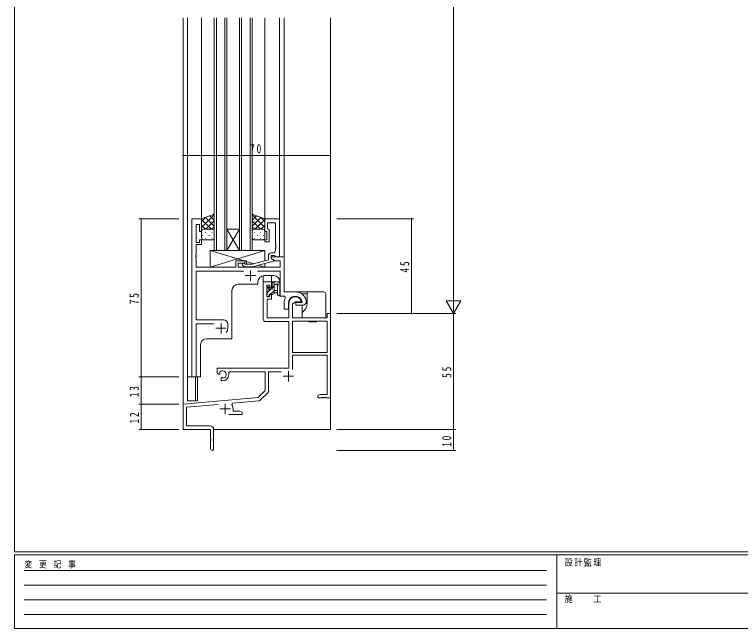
# Model space of a CAD drawing. Units: millimetres on the paper. Extents: x -397 to 397, y -282 to 282.
# Drawn here: x -393.9 to -49, y -282.1 to 9.5 of the extents above; entities that cross this region are included whole.
import ezdxf

# ---------------------------------------------------------------- set-up
doc = ezdxf.new("R2010")
doc.units = ezdxf.units.MM
doc.linetypes.add('USER1', pattern=[0.375, 0.25, -0.125])
for name, color, linetype, lineweight in [('0-1_YKK_ZWAK', 7, 'Continuous', 18), ('0-3_YKK_11', 7, 'Continuous', 18), ('0-4_YKK_12', 2, 'Continuous', 18), ('0-5_YKK_13', 4, 'Continuous', 18), ('0-7_YKK_D', 6, 'Continuous', 18)]:
    doc.layers.add(name, color=color, linetype=linetype, lineweight=lineweight)
doc.styles.add('ＭＳ ゴシック', font='')
doc.styles.get('ＭＳ ゴシック').set_extended_font_data('MS Gothic')

msp = doc.modelspace()

# ---------------------------------------------------------------- linework, layer by layer
at = {"layer": '0-1_YKK_ZWAK'}
for p, q in [((-393.908, -245.7), (-393.908, 279.3)), ((376.092, -245.7), (-393.908, -245.7)), ((-393.908, -282.1), (-393.908, -247.1)), ((338.292, -247.1), (-393.908, -247.1)), ((-136.308, -247.1), (-136.308, -282.1)), ((-136.308, -265.299), (-7.508, -265.299)), ((-393.908, -282.1), (338.292, -282.1))]:
    msp.add_line(p, q, dxfattribs=at)
at = {"layer": '0-1_YKK_ZWAK', "linetype": 'USER1'}
for p, q in [((-389.31, -254.612), (-141.117, -254.612)), ((-389.31, -261.541), (-141.117, -261.541)), ((-389.31, -268.47), (-141.117, -268.47)), ((-389.31, -275.398), (-141.117, -275.398))]:
    msp.add_line(p, q, dxfattribs=at)
at = {"layer": '0-3_YKK_11'}
for p, q in [((-309.592, -87.541), (-309.592, -162.541)), ((-304.992, -87.541), (-309.592, -87.541)), ((-304.992, -93.541), (-304.992, -87.541)), ((-274.992, -87.541), (-274.992, -93.541)), ((-267.992, -87.541), (-274.992, -87.541)), ((-273.692, -89.471), (-269.922, -89.471)), ((-273.692, -92.041), (-273.692, -89.471)), ((-269.922, -89.471), (-269.922, -99.582)), ((-267.992, -105.541), (-267.992, -87.541)), ((-307.662, -90.241), (-305.992, -90.241)), ((-307.662, -98.741), (-307.662, -90.241)), ((-305.992, -90.241), (-305.992, -93.541)), ((-273.492, -92.241), (-273.692, -92.041)), ((-272.992, -92.741), (-273.492, -92.241)), ((-272.992, -98.541), (-272.992, -92.741)), ((-305.992, -93.541), (-304.992, -93.541)), ((-274.992, -93.541), (-273.992, -93.541)), ((-273.992, -93.541), (-273.992, -97.541)), ((-305.992, -98.741), (-307.662, -98.741)), ((-307.662, -99.741), (-304.992, -99.741)), ((-307.662, -104.582), (-307.662, -99.741)), ((-305.992, -97.541), (-305.992, -98.741)), ((-304.992, -97.541), (-305.992, -97.541)), ((-304.992, -99.741), (-304.992, -97.541)), ((-274.992, -97.541), (-274.992, -98.541)), ((-273.992, -97.541), (-274.992, -97.541)), ((-274.992, -98.541), (-272.992, -98.541)), ((-269.922, -99.582), (-269.802, -99.766)), ((-269.802, -99.766), (-269.802, -100.316)), ((-269.802, -100.316), (-269.922, -100.499)), ((-269.922, -100.499), (-269.922, -100.582)), ((-269.922, -100.582), (-269.802, -100.766)), ((-269.802, -101.316), (-269.922, -101.499)), ((-269.922, -101.499), (-269.922, -102.741)), ((-269.802, -100.766), (-269.802, -101.316)), ((-307.782, -104.766), (-307.662, -104.582)), ((-307.782, -105.316), (-307.782, -104.766)), ((-307.662, -105.499), (-307.782, -105.316)), ((-307.782, -105.766), (-307.662, -105.582)), ((-307.782, -106.316), (-307.782, -105.766)), ((-307.662, -106.499), (-307.782, -106.316)), ((-307.662, -105.582), (-307.662, -105.499)), ((-307.662, -110.541), (-307.662, -106.499)), ((-273.292, -105.241), (-273.292, -107.061)), ((-271.992, -105.041), (-270.192, -105.041)), ((-271.992, -106.341), (-271.992, -105.041)), ((-271.992, -105.541), (-271.992, -106.341)), ((-265.792, -105.541), (-271.992, -105.541)), ((-270.792, -107.033), (-271.992, -106.341)), ((-271.992, -106.341), (-270.035, -107.471)), ((-270.922, -103.741), (-271.792, -103.741)), ((-270.192, -105.041), (-269.992, -105.241)), ((-269.992, -105.241), (-269.692, -105.541)), ((-269.692, -105.541), (-267.992, -105.541)), ((-265.792, -122.241), (-265.792, -105.541)), ((-288.692, -107.541), (-288.692, -110.541)), ((-284.492, -107.541), (-288.692, -107.541)), ((-287.692, -108.541), (-284.492, -108.541)), ((-287.692, -110.541), (-287.692, -108.541)), ((-285.617, -109.565), (-284.841, -110.341)), ((-284.841, -110.341), (-280.896, -110.341)), ((-284.344, -109.141), (-284.768, -108.716)), ((-284.492, -108.541), (-284.492, -107.541)), ((-281.054, -109.141), (-284.344, -109.141)), ((-273.292, -107.061), (-281.054, -109.141)), ((-280.896, -110.341), (-270.792, -107.633)), ((-270.792, -107.633), (-270.792, -107.033)), ((-270.035, -107.471), (-267.722, -107.471)), ((-267.722, -107.471), (-267.722, -110.541)), ((-288.692, -110.541), (-307.662, -110.541)), ((-307.662, -112.471), (-285.143, -112.471)), ((-307.662, -135.541), (-307.662, -112.471)), ((-267.722, -110.541), (-287.692, -110.541)), ((-281.792, -112.041), (-281.792, -117.041)), ((-278.442, -112.471), (-267.722, -112.471)), ((-267.722, -112.471), (-267.722, -124.241)), ((-284.292, -114.541), (-279.292, -114.541)), ((-275.692, -117.541), (-271.792, -117.541)), ((-275.692, -135.341), (-275.692, -117.541)), ((-274.062, -119.041), (-274.062, -124.441)), ((-272.592, -119.041), (-274.062, -119.041)), ((-272.592, -120.341), (-272.592, -119.041)), ((-271.792, -120.341), (-272.592, -120.341)), ((-271.792, -117.541), (-271.792, -120.341)), ((-272.592, -123.341), (-271.792, -123.341)), ((-272.592, -124.441), (-272.592, -123.341)), ((-271.792, -123.341), (-271.792, -125.641)), ((-260.492, -122.241), (-265.792, -122.241)), ((-274.062, -124.441), (-272.592, -124.441)), ((-273.892, -125.641), (-273.892, -134.541)), ((-271.792, -125.641), (-273.892, -125.641)), ((-267.722, -124.241), (-265.572, -124.241)), ((-265.792, -127.541), (-265.792, -130.541)), ((-265.572, -124.241), (-265.134, -124.982)), ((-263.792, -130.541), (-263.792, -127.541)), ((-263.492, -134.541), (-263.492, -127.541)), ((-260.192, -127.041), (-261.862, -128.005)), ((-257.914, -127.041), (-260.192, -127.041)), ((-260.192, -127.341), (-260.192, -128.541)), ((-257.534, -127.341), (-260.192, -127.341)), ((-257.627, -126.652), (-257.914, -127.041)), ((-257.238, -126.991), (-257.534, -127.341)), ((-255.292, -126.546), (-255.298, -126.486)), ((-255.292, -127.041), (-255.292, -126.546)), ((-265.792, -130.541), (-263.792, -130.541)), ((-261.862, -128.005), (-261.862, -134.541)), ((-260.192, -128.541), (-256.792, -128.541)), ((-245.422, -132.541), (-243.792, -132.541)), ((-245.422, -134.541), (-245.422, -132.541)), ((-243.792, -132.541), (-243.792, -172.541)), ((-294.592, -135.541), (-307.662, -135.541)), ((-307.662, -137.471), (-299.143, -137.471)), ((-307.662, -162.541), (-307.662, -137.471)), ((-295.792, -137.041), (-295.792, -142.041)), ((-292.592, -139.541), (-292.592, -137.541)), ((-263.492, -136.341), (-274.692, -136.341)), ((-273.892, -134.541), (-263.492, -134.541)), ((-263.492, -158.541), (-263.492, -136.341)), ((-261.862, -134.541), (-245.422, -134.541)), ((-245.422, -136.171), (-261.862, -136.171)), ((-261.862, -136.171), (-261.862, -151.041)), ((-245.422, -136.171), (-261.862, -136.171)), ((-245.422, -151.041), (-245.422, -136.171)), ((-298.292, -139.541), (-293.292, -139.541)), ((-261.862, -151.041), (-245.422, -151.041)), ((-261.862, -152.241), (-261.862, -159.117)), ((-245.422, -152.241), (-261.862, -152.241)), ((-245.422, -170.911), (-245.422, -152.241)), ((-297.592, -158.541), (-263.492, -158.541)), ((-297.592, -160.906), (-297.592, -158.541)), ((-296.692, -161.425), (-297.592, -160.906)), ((-296.342, -161.223), (-296.692, -161.425)), ((-296.357, -160.26), (-296.319, -160.718)), ((-296.319, -160.718), (-296.342, -161.223)), ((-292.092, -160.171), (-292.092, -161.541)), ((-274.792, -160.171), (-292.092, -160.171)), ((-274.792, -169.041), (-274.792, -160.171)), ((-273.162, -160.171), (-273.162, -169.302)), ((-267.25, -160.171), (-273.162, -160.171)), ((-263.792, -159.741), (-263.792, -164.741)), ((-309.592, -162.541), (-307.662, -162.541)), ((-295.792, -162.984), (-295.442, -162.782)), ((-295.792, -164.541), (-295.792, -162.984)), ((-295.092, -164.541), (-295.792, -164.541)), ((-295.442, -162.782), (-294.994, -163.014)), ((-294.994, -163.014), (-294.615, -163.276)), ((-266.292, -162.241), (-261.292, -162.241)), ((-313.792, -175.541), (-278.176, -172.425)), ((-278.176, -172.425), (-274.792, -169.041)), ((-273.455, -170.009), (-277.186, -173.739)), ((-249.792, -171.541), (-248.701, -170.911)), ((-249.792, -172.541), (-249.792, -171.541)), ((-248.701, -170.911), (-245.422, -170.911)), ((-247.567, -172.421), (-247.751, -172.541)), ((-247.017, -172.421), (-247.567, -172.421)), ((-246.834, -172.541), (-247.017, -172.421)), ((-246.567, -172.421), (-246.751, -172.541)), ((-246.017, -172.421), (-246.567, -172.421)), ((-245.834, -172.541), (-246.017, -172.421)), ((-313.792, -187.541), (-313.792, -175.541)), ((-297.162, -175.722), (-312.162, -177.034)), ((-293.792, -175.341), (-293.792, -180.341)), ((-290.273, -175.119), (-290.653, -175.882)), ((-277.806, -174.028), (-290.273, -175.119)), ((-247.751, -172.541), (-249.792, -172.541)), ((-246.751, -172.541), (-246.834, -172.541)), ((-243.792, -172.541), (-245.834, -172.541)), ((-312.162, -177.034), (-312.162, -185.911)), ((-296.292, -177.841), (-291.292, -177.841)), ((-290.092, -177.841), (-290.092, -178.911)), ((-290.092, -178.911), (-286.883, -178.911)), ((-286.883, -178.911), (-285.792, -179.541)), ((-285.792, -180.541), (-292.142, -180.541)), ((-285.792, -179.541), (-285.792, -180.541)), ((-312.162, -185.911), (-300.892, -185.911)), ((-300.792, -187.541), (-313.792, -187.541)), ((-300.792, -192.082), (-300.792, -187.541)), ((-299.292, -187.511), (-299.292, -196.791)), ((-300.672, -192.266), (-300.792, -192.082)), ((-300.792, -192.999), (-300.672, -192.816)), ((-300.792, -196.791), (-300.792, -192.999)), ((-300.672, -192.816), (-300.672, -192.266))]:
    msp.add_line(p, q, dxfattribs=at)
for centre, radius, start, end in [((-270.922, -102.741), 1, 270.00001, 359.99999), ((-271.792, -105.241), 1.5, 90.00001, 179.99999), ((-285.192, -109.141), 0.6, 44.99999, 225.00001), ((-260.492, -127.541), 5.3, 11.47836, 89.99999), ((-260.492, -127.541), 5.3, 151.13427, 180), ((-260.492, -127.541), 3.3, 9.59404, 179.99999), ((-260.492, -127.541), 3, 17.23529, 180), ((-256.792, -127.041), 1.5, 270.00001, 359.99999), ((-294.592, -137.541), 2, 0.00001, 89.99999), ((-274.692, -135.341), 1, 180.00001, 269.99999), ((-295.792, -139.541), 3.2, 321.63348, 359.99999), ((-295.092, -161.541), 1.8, 285.36688, 134.63312), ((-295.092, -161.541), 3, 270.00001, 359.99999), ((-274.162, -169.302), 1, 315, 359.99999), ((-293.792, -177.841), 3.7, 0, 31.96331), ((-277.893, -173.032), 1, 275, 315.00002), ((-300.892, -187.511), 1.6, 0.00001, 89.99999), ((-300.042, -196.791), 0.75, 179.99999, 0.00001)]:
    msp.add_arc(centre, radius, start, end, dxfattribs=at)
at = {"layer": '0-4_YKK_12'}
for p, q in [((-313.792, 7.959), (-313.792, -187.541)), ((-311.792, -162.541), (-311.792, 7.959)), ((-304.992, -88.041), (-304.992, 7.959)), ((-297.992, -102.541), (-297.992, 7.959)), ((-293.992, 7.959), (-293.992, -102.541)), ((-285.992, -102.541), (-285.992, 7.959)), ((-281.992, 7.959), (-281.992, -102.541)), ((-274.992, 7.959), (-274.992, -87.841)), ((-267.992, 7.959), (-267.992, -87.541)), ((-265.792, 7.959), (-265.792, -121.941)), ((-243.792, 7.959), (-243.792, -187.541)), ((-267.992, -87.541), (-274.992, -87.541)), ((-292.992, -92.541), (-286.992, -92.541)), ((-292.992, -102.541), (-286.992, -92.541)), ((-286.992, -102.541), (-292.992, -92.541)), ((-292.992, -102.541), (-286.992, -102.541)), ((-275.692, -117.541), (-275.692, -114.567)), ((-270.793, -114.541), (-275.293, -114.541)), ((-278.293, -118.641), (-287.592, -118.641)), ((-278.293, -117.541), (-278.293, -118.641)), ((-267.793, -117.541), (-267.793, -124.241)), ((-290.592, -121.641), (-290.592, -144.541)), ((-265.793, -124.241), (-267.793, -124.241)), ((-302.593, -144.541), (-290.592, -144.541)), ((-305.593, -162.541), (-305.593, -147.541)), ((-305.593, -162.541), (-311.792, -162.541)), ((-311.792, -162.541), (-311.792, -174.041)), ((-307.892, -162.541), (-307.892, -174.041)), ((-311.792, -174.041), (-307.892, -174.041)), ((-313.492, -187.541), (-313.792, -187.541)), ((-243.792, -187.541), (-299.292, -187.541))]:
    msp.add_line(p, q, dxfattribs=at)
for points in [[(-298.992, 7.959), (-298.992, -102.541), (-292.992, -102.541), (-292.992, 7.959)], [(-286.992, 7.959), (-286.992, -102.541), (-280.992, -102.541), (-280.992, 7.959)], [(-275.692, -117.541), (-271.792, -117.541), (-271.792, -114.541)]]:
    msp.add_lwpolyline(points, dxfattribs=at)
for centre, start, end in [((-275.293, -117.541), 90, 180), ((-270.793, -117.541), 0, 90), ((-287.592, -121.641), 90, 180), ((-302.593, -147.541), 90, 180)]:
    msp.add_arc(centre, 3, start, end, dxfattribs=at)
at = {"layer": '0-5_YKK_13'}
for p, q in [((-298.992, -85.693), (-304.992, -91.693)), ((-301.075, -86.142), (-298.992, -88.225)), ((-298.992, -93.541), (-298.992, -85.398)), ((-280.992, -93.541), (-280.992, -85.398)), ((-280.992, -85.693), (-274.992, -91.693)), ((-278.909, -86.142), (-280.992, -88.225)), ((-302.933, -86.805), (-304.992, -88.865)), ((-304.992, -87.882), (-300.333, -92.541)), ((-303.16, -86.886), (-298.992, -91.053)), ((-298.992, -88.522), (-303.011, -92.541)), ((-276.825, -86.886), (-280.992, -91.053)), ((-280.992, -88.522), (-276.973, -92.541)), ((-274.992, -87.882), (-279.651, -92.541)), ((-277.052, -86.805), (-274.992, -88.865)), ((-304.992, -90.71), (-303.162, -92.541)), ((-304.407, -92.631), (-304.372, -92.631)), ((-303.992, -92.541), (-299.992, -92.541)), ((-301.542, -92.631), (-301.342, -92.631)), ((-298.992, -91.35), (-300.183, -92.541)), ((-280.992, -91.35), (-279.802, -92.541)), ((-275.992, -92.541), (-279.992, -92.541)), ((-278.442, -92.631), (-278.642, -92.631)), ((-274.992, -90.71), (-276.823, -92.541)), ((-275.578, -92.631), (-275.612, -92.631)), ((-304.992, -93.539), (-304.992, -93.539)), ((-304.992, -96.541), (-304.992, -93.541)), ((-304.572, -95.461), (-304.372, -95.461)), ((-303.157, -94.046), (-302.957, -94.046)), ((-301.542, -95.461), (-301.342, -95.461)), ((-300.127, -94.046), (-299.927, -94.046)), ((-298.992, -93.541), (-298.992, -96.541)), ((-280.992, -93.541), (-280.992, -96.541)), ((-279.857, -94.046), (-280.057, -94.046)), ((-278.442, -95.461), (-278.642, -95.461)), ((-276.827, -94.046), (-277.027, -94.046)), ((-275.412, -95.461), (-275.612, -95.461)), ((-274.992, -93.539), (-274.992, -93.539)), ((-274.992, -96.541), (-274.992, -93.541)), ((-299.992, -97.541), (-303.992, -97.541)), ((-303.157, -96.876), (-302.957, -96.876)), ((-300.127, -96.876), (-299.927, -96.876)), ((-279.857, -96.876), (-280.057, -96.876)), ((-279.992, -97.541), (-275.992, -97.541)), ((-276.827, -96.876), (-277.027, -96.876)), ((-300.992, -102.541), (-284.742, -107.541)), ((-274.992, -102.541), (-300.992, -110.541)), ((-275.592, -102.541), (-299.592, -102.541)), ((-283.692, -107.864), (-280.247, -108.924)), ((-278.088, -109.588), (-274.992, -110.541)), ((-274.992, -110.541), (-274.992, -108.758)), ((-273.206, -119.846), (-274.062, -120.702)), ((-274.062, -121.241), (-274.062, -120.641)), ((-273.974, -120.429), (-273.474, -119.929)), ((-272.962, -120.141), (-272.962, -120.48)), ((-270.901, -117.541), (-271.762, -118.402)), ((-271.762, -118.441), (-271.762, -117.841)), ((-271.562, -120.941), (-271.562, -118.641)), ((-270.562, -119.447), (-271.562, -120.447)), ((-271.462, -117.541), (-268.499, -117.541)), ((-270.562, -117.541), (-270.562, -122.841)), ((-269.382, -118.741), (-270.562, -118.741)), ((-268.892, -119.276), (-268.892, -123.524)), ((-267.76, -118.156), (-268.112, -117.724)), ((-267.692, -118.346), (-267.692, -123.524)), ((-274.062, -124.241), (-274.062, -123.741)), ((-272.056, -120.941), (-273.862, -122.747)), ((-273.862, -123.541), (-273.862, -121.441)), ((-272.962, -124.092), (-273.411, -124.541)), ((-272.962, -123.341), (-272.962, -124.241)), ((-271.062, -123.341), (-272.962, -123.341)), ((-272.501, -120.941), (-271.562, -120.941)), ((-270.562, -121.692), (-272.211, -123.341)), ((-270.562, -121.541), (-269.418, -121.643)), ((-270.562, -122.741), (-269.418, -122.639)), ((-260.492, -122.241), (-263.192, -122.241)), ((-260.492, -122.241), (-254.892, -122.241)), ((-257.394, -123.241), (-254.892, -123.241)), ((-254.892, -123.241), (-254.892, -127.541)), ((-245.992, -134.541), (-245.992, -123.241)), ((-273.262, -124.541), (-273.762, -124.541)), ((-257.192, -128.541), (-257.192, -132.065)), ((-254.004, -136.541), (-254.217, -136.171)), ((-254.004, -136.541), (-253.99, -136.541)), ((-253.192, -136.541), (-252.604, -136.541)), ((-251.767, -136.171), (-251.981, -136.541)), ((-251.981, -136.541), (-251.392, -136.541)), ((-250.367, -136.171), (-250.581, -136.541)), ((-246.992, -134.541), (-245.992, -134.541)), ((-306.892, -162.541), (-306.892, -174.041)), ((-307.892, -174.041), (-306.892, -174.041))]:
    msp.add_line(p, q, dxfattribs=at)
for points in [[(-298.992, -85.398), (-304.992, -87.541), (-304.992, -93.541)], [(-280.992, -85.398), (-274.992, -87.541), (-274.992, -93.541)], [(-274.992, -107.516), (-274.992, -102.541), (-300.992, -102.541), (-300.992, -110.541), (-288.692, -110.541), (-288.692, -107.541), (-283.692, -107.541), (-283.692, -109.141)], [(-283.692, -110.341), (-283.692, -110.541), (-274.992, -110.541)], [(-246.992, -122.241), (-254.892, -122.241), (-254.892, -123.241)], [(-257.192, -132.065), (-257.192, -134.541), (-246.992, -134.541)], [(-254.167, -136.171), (-253.99, -136.541), (-253.192, -136.541)], [(-252.817, -136.171), (-252.604, -136.541), (-251.981, -136.541)], [(-251.392, -136.541), (-250.594, -136.541), (-250.581, -136.541)], [(-250.594, -136.541), (-250.472, -136.292), (-250.416, -136.171)]]:
    msp.add_lwpolyline(points, dxfattribs=at)
for centre, radius, start, end in [((-303.992, -93.541), 1, 89.9999, 179.9999), ((-299.992, -93.541), 1, 359.9999, 89.9999), ((-279.992, -93.541), 1, 90.0001, 180.0001), ((-275.992, -93.541), 1, 0.0001, 90.0001), ((-303.992, -96.541), 1, 179.9999, 269.9999), ((-299.992, -96.541), 1, 269.9999, 359.9999), ((-279.992, -96.541), 1, 180.0001, 270.0001), ((-275.992, -96.541), 1, 270.0001, 0.0001), ((-273.762, -120.641), 0.3, 135, 180), ((-273.262, -120.141), 0.3, 0, 135), ((-273.262, -120.48), 0.3, 303.05573, 0), ((-271.462, -117.841), 0.3, 90, 180), ((-271.562, -118.441), 0.2, 180, 270), ((-269.382, -118.441), 0.3, 270, 330), ((-268.862, -118.741), 0.3, 296.74368, 150), ((-268.592, -119.276), 0.3, 116.74368, 180), ((-268.499, -118.041), 0.5, 39.23454, 90), ((-267.992, -118.346), 0.3, 0, 39.23454), ((-273.862, -121.241), 0.2, 180, 270), ((-273.862, -123.741), 0.2, 90, 180), ((-272.962, -120.941), 0.25, 123.05573, 326.94427), ((-272.501, -121.241), 0.3, 90, 146.94427), ((-271.062, -122.841), 0.5, 270, 0), ((-269.462, -122.141), 0.5, 275.09207, 84.90793), ((-268.292, -123.524), 0.6, 180, 0), ((-246.992, -123.241), 1, 0, 90), ((-273.762, -124.241), 0.3, 180, 270), ((-273.262, -124.241), 0.3, 270, 0), ((-260.492, -127.541), 5.6, 306.10634, 0)]:
    msp.add_arc(centre, radius, start, end, dxfattribs=at)
at = {"layer": '0-7_YKK_D'}
for p, q in [((-185.289, -125.541), (-185.289, 160.459)), ((-313.792, -85.541), (-313.792, -56.541)), ((-243.792, -57.541), (-313.792, -57.541)), ((-243.792, -85.541), (-243.792, -56.541)), ((-315.792, -87.541), (-334.792, -87.541)), ((-333.792, -87.541), (-333.792, -162.541)), ((-240.792, -87.541), (-204.289, -87.541)), ((-205.289, -132.541), (-205.289, -87.541)), ((-185.289, -132.541), (-185.289, -120.416)), ((-185.289, -132.541), (-188.789, -126.478)), ((-181.789, -126.478), (-188.789, -126.478)), ((-185.289, -132.541), (-181.789, -126.478)), ((-240.792, -132.541), (-184.289, -132.541)), ((-240.792, -132.541), (-204.289, -132.541)), ((-240.792, -132.541), (-184.289, -132.541)), ((-185.289, -187.541), (-185.289, -132.541)), ((-315.792, -162.541), (-334.792, -162.541)), ((-315.792, -162.541), (-334.792, -162.541)), ((-333.792, -175.541), (-333.792, -162.541)), ((-315.792, -175.541), (-334.792, -175.541)), ((-315.792, -175.541), (-334.792, -175.541)), ((-333.792, -175.541), (-333.792, -187.541)), ((-315.792, -187.541), (-334.792, -187.541)), ((-240.792, -187.541), (-184.289, -187.541)), ((-240.792, -187.541), (-184.289, -187.541)), ((-185.289, -187.541), (-185.289, -197.541)), ((-240.792, -197.541), (-184.289, -197.541))]:
    msp.add_line(p, q, dxfattribs=at)
for centre, start, end in [((-313.792, -57.541), 0, 180), ((-313.792, -57.541), 180, 0), ((-243.792, -57.541), 0, 180), ((-243.792, -57.541), 180, 0), ((-333.792, -87.541), 90, 270), ((-333.792, -87.541), 270, 90), ((-205.289, -87.541), 90, 270), ((-205.289, -87.541), 270, 90), ((-205.289, -132.541), 90, 270), ((-205.289, -132.541), 270, 90), ((-333.792, -162.541), 90, 270), ((-333.792, -162.541), 90, 270), ((-333.792, -162.541), 270, 90), ((-333.792, -162.541), 270, 90), ((-333.792, -175.541), 90, 270), ((-333.792, -175.541), 90, 270), ((-333.792, -175.541), 270, 90), ((-333.792, -175.541), 270, 90), ((-333.792, -187.541), 90, 270), ((-333.792, -187.541), 270, 90), ((-185.289, -187.541), 90, 270), ((-185.289, -187.541), 90, 270), ((-185.289, -187.541), 270, 90), ((-185.289, -187.541), 270, 90), ((-185.289, -197.541), 90, 270), ((-185.289, -197.541), 270, 90)]:
    msp.add_arc(centre, 0.106, start, end, dxfattribs=at)

# ---------------------------------------------------------------- texts
at = {"layer": '0-1_YKK_ZWAK', "char_height": 3.079, "attachment_point": 7, "style": 'ＭＳ ゴシック'}
for s, insert in [('\\T1.23;\\W0.85;変\\~更\\~記\\~事', (-389.194, -253.547)), ('\\T1.17;\\W0.9;設計監理', (-132.539, -252.633)), ('\\T1.17;\\W0.9;施\u3000\u3000工', (-132.539, -269.954))]:
    msp.add_mtext(s, dxfattribs=dict(at, insert=insert))
at = {"layer": '0-7_YKK_D', "color": 7, "insert": (-281.984, -56.541), "char_height": 4.399, "attachment_point": 7, "style": 'ＭＳ ゴシック'}
msp.add_mtext('\\T1.37;\\W0.75;70', dxfattribs=at)
at = {"layer": '0-7_YKK_D', "color": 7, "char_height": 4.399, "attachment_point": 7, "rotation": 90, "style": 'ＭＳ ゴシック'}
for s, insert in [('\\T1.37;\\W0.75;45', (-206.289, -113.074)), ('\\T1.37;\\W0.75;75', (-334.792, -128.172)), ('\\T1.37;\\W0.75;55', (-186.289, -163.111)), ('\\T1.37;\\W0.75;13', (-334.792, -172.281)), ('\\T1.37;\\W0.75;12', (-334.792, -184.793)), ('\\T1.37;\\W0.75;10', (-186.289, -195.842))]:
    msp.add_mtext(s, dxfattribs=dict(at, insert=insert))

doc.saveas('drawing.dxf')
